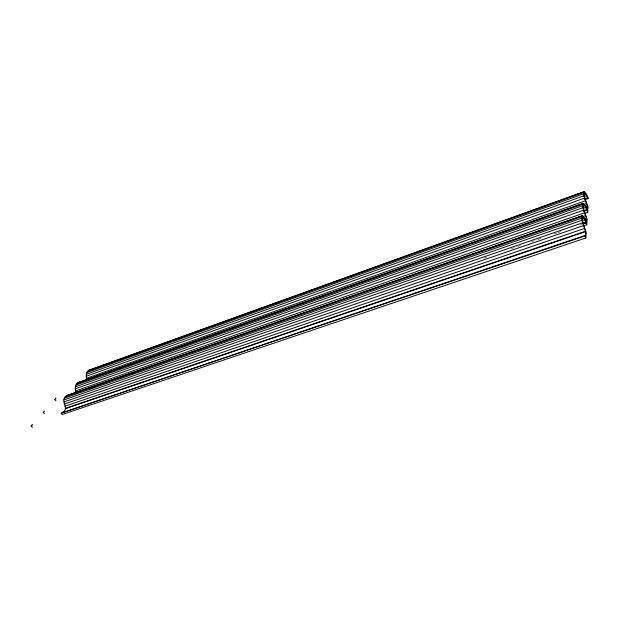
<?xml version="1.0" encoding="UTF-8"?>
<svg xmlns="http://www.w3.org/2000/svg" width="619" height="619" viewBox="0 0 619 619"><rect width="100%" height="100%" fill="white"/><g stroke="black" fill="none" stroke-linecap="round" stroke-linejoin="round"><path stroke-width="0.46" stroke-dasharray="3.1 2.32" d="M483.919 258.154L487.579 256.893M511.34 248.706L516.819 246.811M517.693 246.486L520.478 245.557M531.404 241.758L536.928 239.886M537.803 239.553L541.501 238.307M554.253 233.881L557.038 232.953M557.912 232.62L561.603 231.382M579.887 225.076L581.713 224.449"/><path stroke-width="0.93" d="M86.962 379.671C85.817 376.638 85.685 372.298 88.734 370.332L583.918 191.712L585.094 192.354L587.973 197.809L588.004 198.583L585.272 199.558M76.23 393.042C74.876 389.753 74.52 384.941 77.886 382.735L582.943 203.442L585.048 205.353L587.145 210.39L586.17 208.232A9.517 1.578 70.8 0 0 583.524 205.005L583.369 206.893A9.517 1.578 70.8 0 0 585.636 215.366L587.183 219.374L586.804 224.72L583.144 225.981M62.565 412.386C70.156 408.602 59.13 400.052 66.589 395.649L581.914 215.83L582.425 215.737L584.088 217.702L586.247 222.855L585.241 220.65A9.788 1.671 70.9 0 0 582.51 217.431L582.347 219.436A9.788 1.671 70.9 0 0 584.676 228.187L586.263 232.303L585.86 237.959L62.148 414.529L61.211 413.136L585.032 235.46L585.326 236.056C587.044 229.022 580.521 222.886 581.914 215.83M584.955 213.16L587.694 212.201L588.05 207.133L586.549 203.225A9.262 1.501 70.7 0 1 584.336 195.024L584.483 193.236A9.262 1.501 70.7 0 1 587.052 196.471L588.004 198.583M585.86 237.959L585.032 235.46M586.804 224.72L586 222.291L582.34 223.552M587.694 212.201L586.905 209.841L584.166 210.8M583.5 223.799L586.278 222.871C587.895 216.116 581.636 210.22 582.943 203.442M583.918 191.712C582.688 198.235 588.7 203.914 587.183 210.414L586.905 209.841M584.398 191.681L88.734 370.332M87.612 371.222L583.702 192.432M86.784 372.568L583.748 193.809M584.143 194.312L585.961 193.662M86.304 374.278L584.065 195.751M584.212 196.502L586.944 195.519M86.211 376.236L584.63 198.111M584.328 199.109L587.973 197.809M86.513 378.31L585.412 200.749M583.438 203.38L77.886 382.735M76.717 383.664L582.711 204.216M583.616 204.432L586.348 203.458M75.858 385.057L582.765 205.655M583.23 205.995L585.048 205.353M75.348 386.821L583.09 207.667M585.551 206.707L587.369 206.065M585.651 207.056L587.47 206.413M583.322 208.208L586.061 207.241M75.247 388.833L583.671 210.12M583.469 210.855L587.114 209.578M584.143 211.226L586.874 210.267M75.541 390.96L584.468 212.835M582.425 215.737L66.589 395.649M65.374 396.624L581.674 216.658M131.623 373.714L134.354 372.762M90.831 387.958L95.396 386.372M582.688 216.58L585.427 215.621M64.469 398.071L581.721 218.174M582.262 218.337L584.088 217.702M584.661 218.925L586.479 218.29M584.762 219.281L586.588 218.646M63.935 399.897L582.053 220.271M582.386 220.573L585.125 219.621M63.819 401.963L582.649 222.809M582.564 223.266L586.216 222.004M583.222 223.691L585.961 222.739M64.121 404.137L583.469 225.61M64.817 406.273L584.46 228.481M65.869 408.207L585.543 231.212M65.908 408.494L585.651 231.583M61.211 413.136L585.001 235.94M32.498 427.319L30.95 425.826L31.631 425.872L32.118 424.518L32.505 424.889M44.467 413.778L42.966 412.3L43.624 412.355L44.088 411.047L44.46 411.411M55.942 398.474L55.578 398.11L55.137 399.387L54.503 399.317L55.965 400.779M586 222.291L586.278 222.871"/></g></svg>
